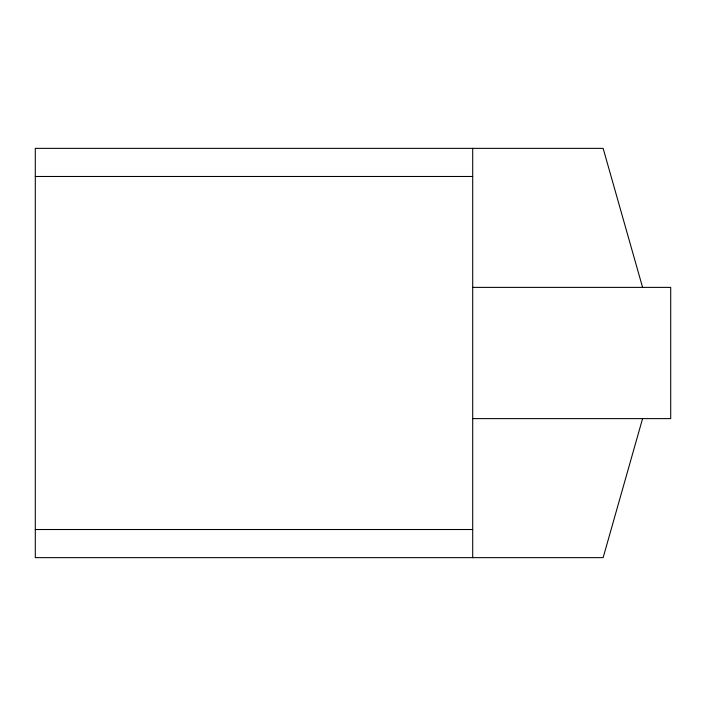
<?xml version="1.0" encoding="UTF-8"?>
<svg xmlns="http://www.w3.org/2000/svg" width="706" height="706" viewBox="0 0 706 706"><rect width="100%" height="100%" fill="white"/><g stroke="black" fill="none" stroke-linecap="round" stroke-linejoin="round"><path stroke-width="1.06" d="M642.584 418.614L603.136 557.643L35.3 557.643L35.3 148.357L603.136 148.357L642.584 287.386M35.3 176.482L472.702 176.482M472.702 287.386L670.7 287.386L670.7 418.614L472.702 418.614M35.3 529.518L472.702 529.518M472.702 148.357L472.702 557.643"/></g></svg>
